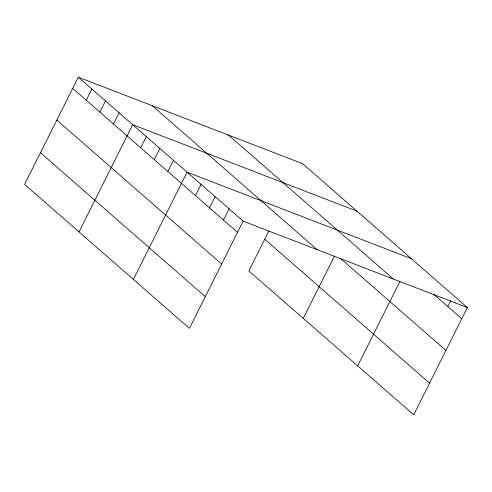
<?xml version="1.0" encoding="UTF-8"?>
<svg xmlns="http://www.w3.org/2000/svg" width="492" height="492" viewBox="0 0 492 492"><rect width="100%" height="100%" fill="white"/><g stroke="black" fill="none" stroke-linecap="round" stroke-linejoin="round"><path stroke-width="0.74" d="M78.296 77.189L24.6 184.414L189.426 328.33L243.122 221.111L78.296 77.189L302.574 163.67L467.4 307.586L413.704 414.811L248.878 270.889L268.835 231.037M86.285 100.263L91.893 89.064M99.882 112.133L105.491 100.934M113.48 124.009L119.089 112.809M78.991 231.904L132.686 124.685L356.964 211.16M140.675 147.754L146.284 136.555M154.273 159.629L159.882 148.43M167.877 171.505L173.479 160.306M133.387 279.401L187.077 172.175L411.361 258.657M195.484 195.607L201.093 184.408M209.494 207.839L215.102 196.646M223.503 220.078L229.112 208.879M303.275 318.386L334.468 256.086M357.666 365.876L400.008 281.313M447.781 306.553L450.752 300.624M243.122 221.111L467.4 307.586M433.772 294.321L461.791 318.785M228.559 135.128L393.391 279.05M340.587 258.503L445.924 350.476M152.305 105.725L317.131 249.647M264.745 239.204L429.577 383.12M72.687 88.388L237.513 232.31M56.82 120.079L221.646 263.995M40.467 152.723L205.293 296.645"/></g></svg>
